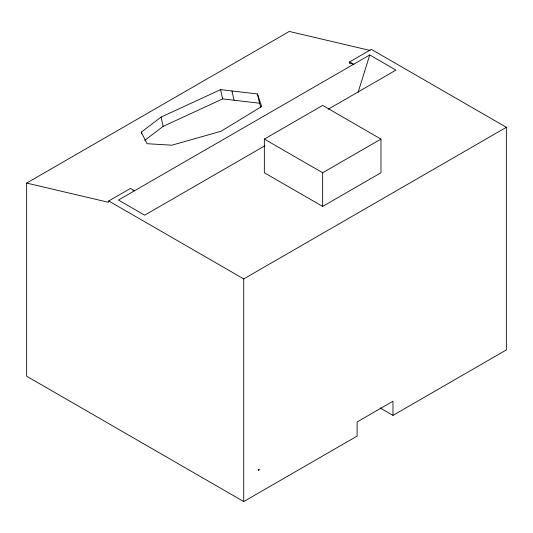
<?xml version="1.0" encoding="UTF-8"?>
<svg xmlns="http://www.w3.org/2000/svg" width="533" height="533" viewBox="0 0 533 533"><rect width="100%" height="100%" fill="white"/><g stroke="black" fill="none" stroke-linecap="round" stroke-linejoin="round"><path stroke-width="0.8" d="M132.997 190.441L134.483 190.794L130.425 188.449L108.725 200.974L108.326 202.267L26.65 183.066L26.65 376.225L243.734 501.553L357.11 436.101L357.11 421.949L392.974 401.242L392.974 415.394L379.996 407.898M349.648 61.881L349.242 63.174L353.705 64.227L349.648 61.881L371.341 49.356L506.35 127.3L506.35 349.934L392.974 415.394M358.109 92.316L369.742 54.966L395.959 70.103L328.275 109.178M141.305 132.137L161.059 117.107L220.582 89.637L257.466 93.955L261.636 106.527L220.982 131.291L171.806 145.196L147.028 143.697L141.305 132.137L141.651 133.683M144.69 140.399L163.131 126.368L222.654 98.905L259.538 103.222L260.837 107.153M26.65 183.066L289.266 31.447L370.129 50.462M369.742 54.966L118.446 200.048L144.663 215.185L264.908 145.762M264.341 139.086L322.658 105.414L380.968 139.086L380.968 172.752L322.658 206.424L264.341 172.752L264.341 139.086L322.658 172.752L380.968 139.086M108.725 200.974L243.734 278.919L506.35 127.3M257.466 93.955L259.538 103.222M231.968 90.903L234.04 100.171M220.582 89.637L222.654 98.905M161.059 117.107L163.131 126.368M322.658 172.752L322.658 206.424M243.734 278.919L243.734 501.553M259.045 469.306L258.312 469.726L258.312 470.572L259.045 470.153L259.045 469.306"/></g></svg>
